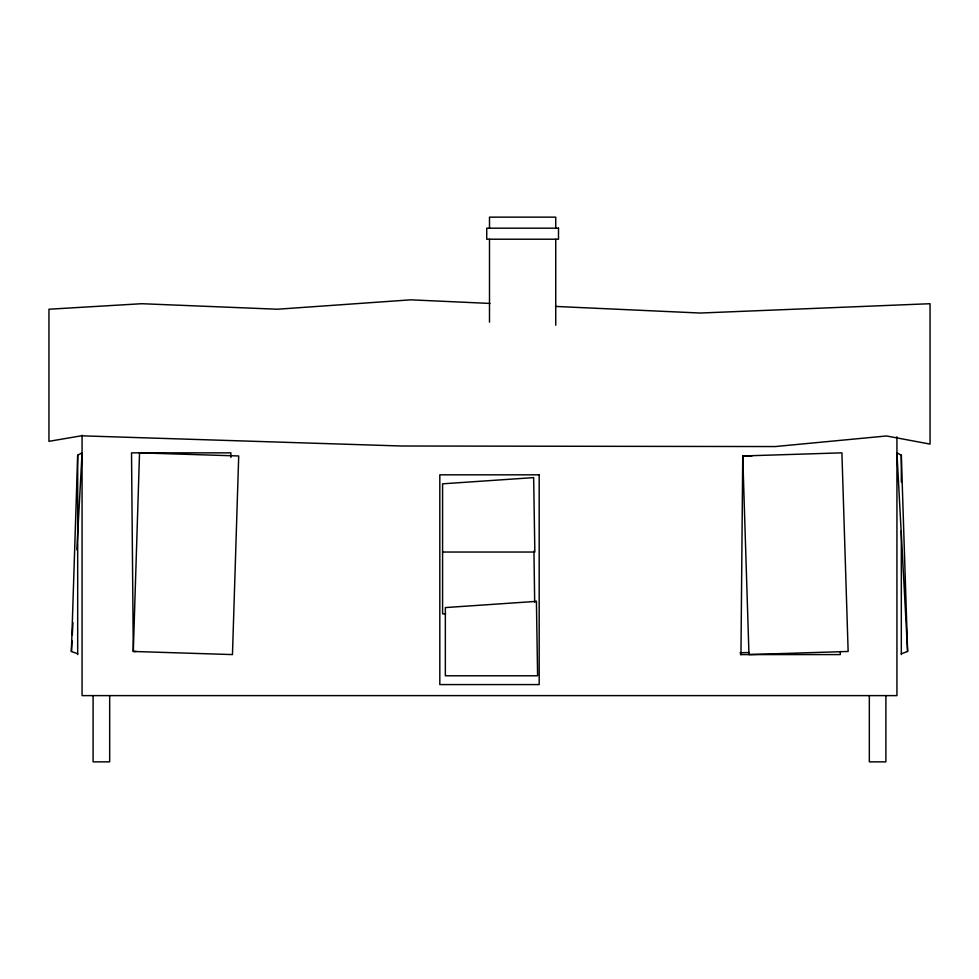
<?xml version="1.0" encoding="UTF-8"?>
<svg xmlns="http://www.w3.org/2000/svg" width="979" height="979" viewBox="0 0 979 979"><rect width="100%" height="100%" fill="white"/><g stroke="black" fill="none" stroke-linecap="round" stroke-linejoin="round"><path stroke-width="1.47" d="M740.956 654.584L742.743 455.969L841.903 452.849L848.144 651.463L748.972 654.584L742.743 455.969L751.884 455.969M77.684 653.788L71.394 651.463L77.684 455.174L82.065 452.849L76.851 549.88M71.394 651.463L71.969 640.853M72.299 634.784L72.948 622.656M901.316 653.788L907.606 651.463L901.316 455.174L896.935 452.849L907.606 651.463M740.014 652.785L749.057 652.491M442.581 552.034L534.84 552.034L533.653 477.617L442.581 483.822L442.581 613.833L445.604 613.833M136.35 651.463L133.303 651.463L131.516 452.849L230.873 452.849L230.873 457.426M740.442 654.584L840.312 654.584L840.312 651.524M489.989 303.441L410.788 299.831L277.449 309.229L141.735 303.71L48.95 309.229L48.95 441.333L81.294 435.814L401.561 446.008L775.172 446.559L886.472 435.973L930.05 444.087L930.05 303.71L700.181 313.035L555.485 306.427M533.947 551.104L534.681 602.171M901.316 455.174L901.316 481.937M901.316 530.826L901.316 654.584M896.935 436.756L896.935 695.616L82.065 695.616L82.065 435.239M885.897 695.616L885.897 761.858L869.328 761.858L869.328 695.616M555.742 228.18L555.742 217.142L489.5 217.142L489.5 228.18M555.742 239.219L555.742 325.212M489.5 239.219L489.5 322.189M109.672 695.616L109.672 761.858L93.103 761.858L93.103 695.616M77.684 455.174L77.684 654.584M139.532 452.849L133.303 651.463L232.464 654.584L238.705 455.969L139.532 452.849M536.419 601.363L445.347 607.58L445.347 675.779L537.606 675.779L536.419 601.363M558.495 228.18L486.734 228.18L486.734 239.219L558.495 239.219L558.495 228.18M539.184 474.827L439.816 474.827L439.816 684.578L539.184 684.578L539.184 474.827"/></g></svg>
